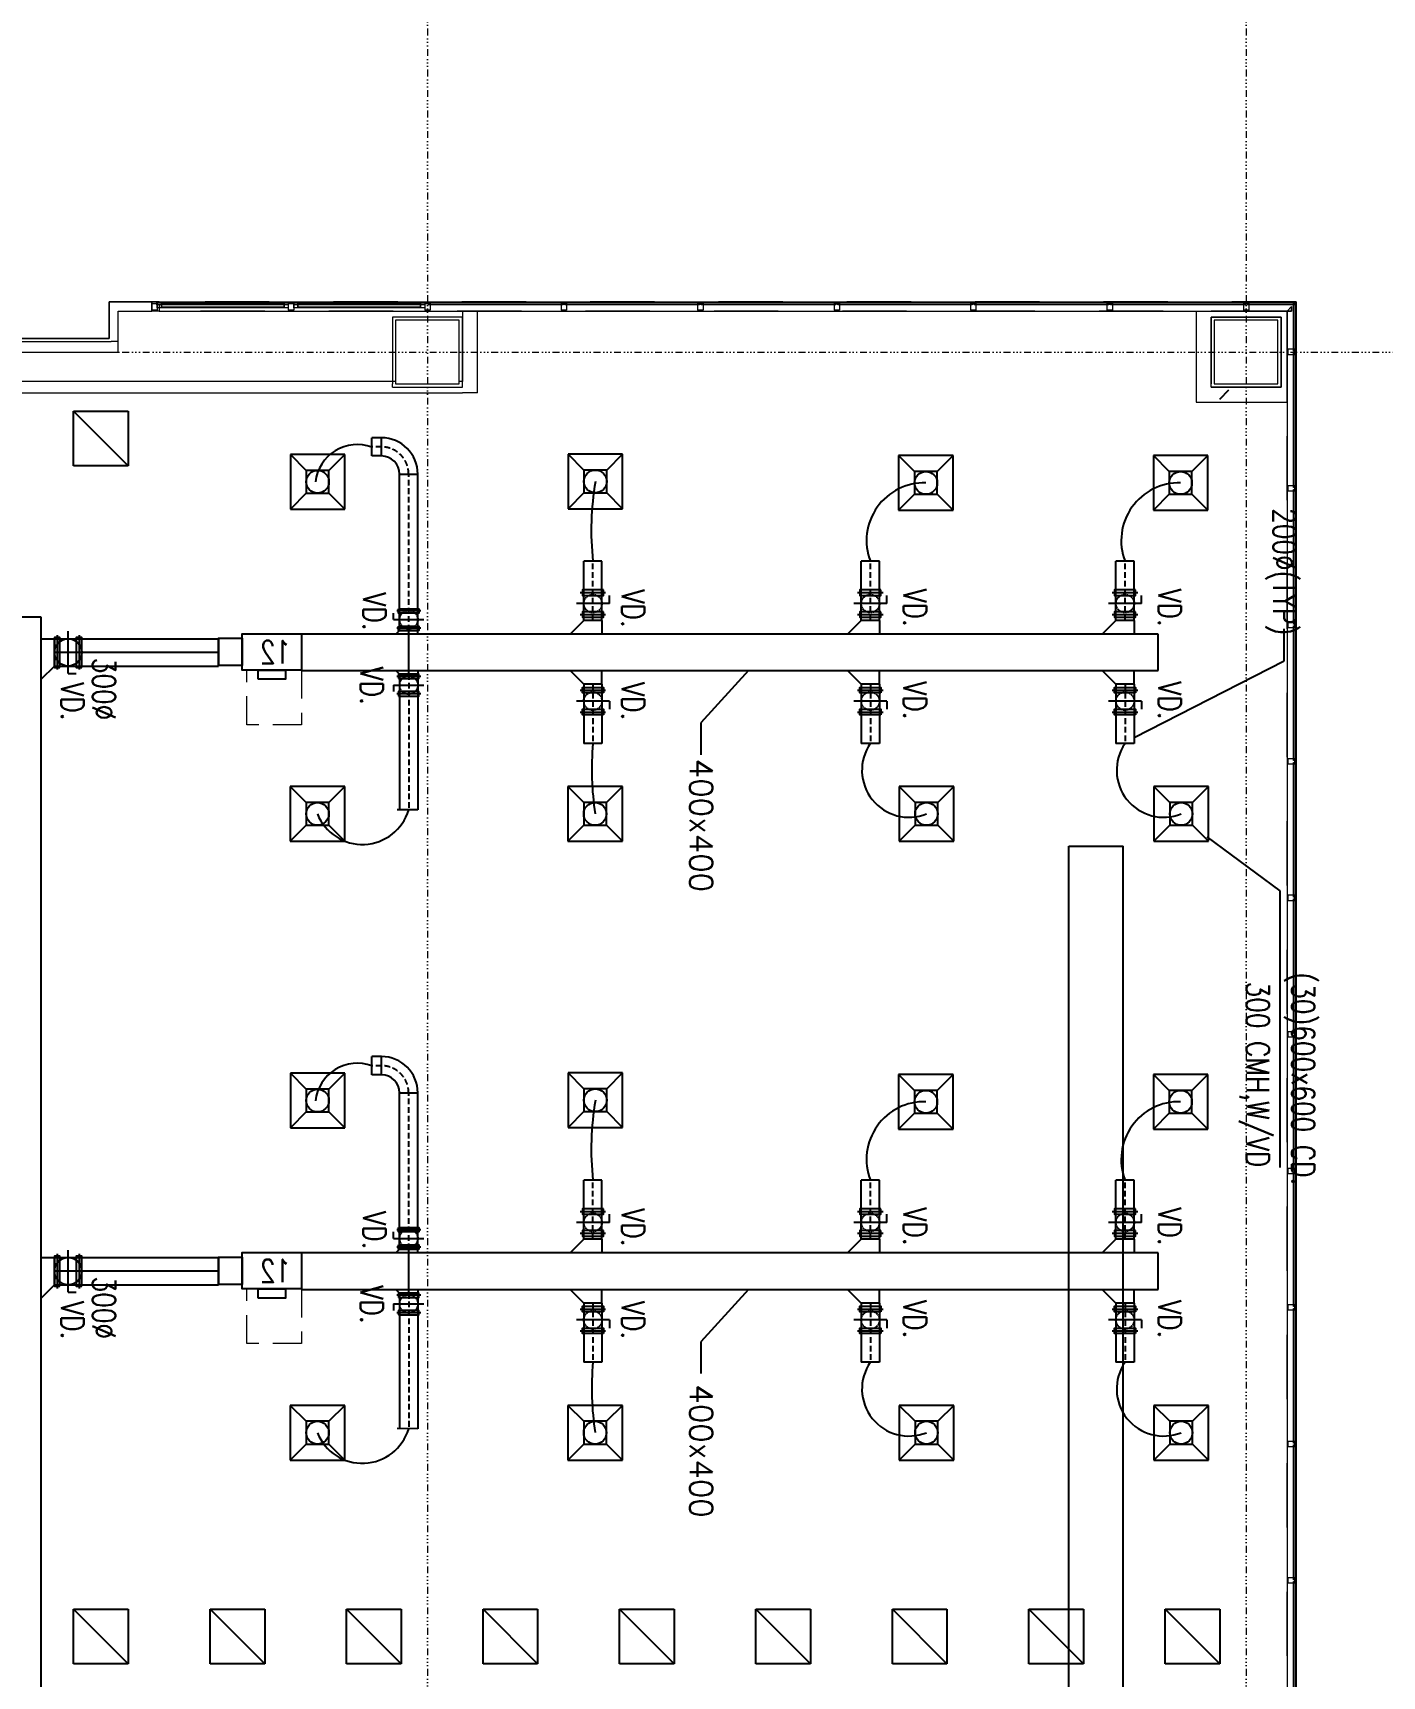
# Model space of a CAD drawing. Extents: x -32000 to 384674, y -29000 to 131250.
# Drawn here: x 248262 to 263095, y 75450 to 93507 of the extents above; entities that cross this region are included whole.
import ezdxf
from ezdxf.enums import TextEntityAlignment as Align

# ---------------------------------------------------------------- set-up
doc = ezdxf.new("R2010")
doc.units = 0
doc.header["$LTSCALE"] = 250
for name, pattern in [('H12PL3$0$JJP_三點線', [0.9, 0.3, -0.15, 0, -0.15, 0, -0.15, 0, -0.15]), ('H12PL3$0$TAI_虛線', [5.644, 2.822, -2.822]), ('XFM2D30-200K$0$20P1-XCM2Q30$0$HIDDEN2', [0.1875, 0.125, -0.0625]), ('XFM2D30-200K$0$HIDDEN', [0.375, 0.25, -0.125])]:
    doc.linetypes.add(name, pattern=pattern)
for name, color, linetype in [('AREA', 1, 'Continuous'), ('H12PL3$0$A-WALL-EX', 252, 'Continuous'), ('H12PL3$0$A-WALL-IN', 252, 'Continuous'), ('H12PL3$0$A-WINDOW', 252, 'Continuous'), ('H12PL3$0$Door', 252, 'Continuous'), ('H12PL3$0$S-COL', 252, 'Continuous'), ('H12PL3$0$S-GRID', 252, 'Continuous'), ('XFM2D30-200K$0$20P1-XCM2Q30$0$M-HVAC-EQPM', 22, 'Continuous'), ('XFM2D30-200K$0$M-DUCT-DAPR', 3, 'Continuous'), ('XFM2D30-200K$0$M-DUCT-DIFF', 3, 'Continuous'), ('XFM2D30-200K$0$M-DUCT-FLAN', 1, 'Continuous'), ('XFM2D30-200K$0$M-DUCT-FLAN-L', 3, 'Continuous'), ('XFM2D30-200K$0$M-DUCT-FLEX', 3, 'Continuous'), ('XFM2D30-200K$0$M-DUCT-TEXT', 4, 'Continuous'), ('XFM2D30-200K$0$M-DUCT-TEXT-Line', 3, 'Continuous'), ('XFM2D30-200K$0$M-EXH-DUCT', 200, 'Continuous'), ('XFM2D30-200K$0$M-HVAC-DUCT', 3, 'Continuous'), ('XFM2D30-200K$0$M-MAU-DUCT', 150, 'Continuous')]:
    doc.layers.add(name, color=color, linetype=linetype)
doc.styles.add('XFM2D30-200K$0$20P1-XCM2Q30$0$AA-TXT', font='simplex.shx', dxfattribs={"bigfont": 'china.shx'})
doc.styles.add('XFM2D30-200K$0$aa-txt', font='simplex.shx', dxfattribs={"bigfont": 'china.shx'})
doc.linetypes.add('XFM2D30-200K$0$BATTING', pattern='A,0.0001,-0.1,[134,ltypeshp.shx,S=0.1,R=0,X=-0.1,Y=0],-0.2,[134,ltypeshp.shx,S=0.1,R=180,X=0.1,Y=0],-0.1', length=0.4001)
doc.dimstyles.new('XFM2D30-200K$0$adim-100', dxfattribs={"dimscale": 100, "dimtxt": 0.25, "dimasz": 0.25, "dimexe": 0.1, "dimexo": 0.5, "dimgap": 0.15, "dimtad": 0, "dimdec": 4, "dimdsep": 46, "dimtxsty": 'XFM2D30-200K$0$aa-txt', "dimcen": 2.5, "dimclrd": 256, "dimclre": 256, "dimclrt": 256, "dimadec": 0, "dimazin": 0, "dimtfac": 1, "dimtdec": 4, "dimtmove": 0, "dimatfit": 3, "dimfxl": 1, "dimtolj": 1, "dimtzin": 0, "dimarcsym": 0})

# ---------------------------------------------------------------- blocks, each defined once
blk = doc.blocks.new('H12PL3')
at = {"layer": 'H12PL3$0$A-WALL-EX', "lineweight": 0}
for p, q in [((249570, 90550), (249570, 90450)), ((262150, 90550), (262050, 90550)), ((262150, 90550), (262150, 90450)), ((244100, 90115), (249100, 90115)), ((249100, 90115), (249123.33, 90115)), ((249100, 90115), (249123.33, 90115)), ((249200, 90115), (249123.33, 90115)), ((249200, 90115), (249123.33, 90115))]:
    blk.add_line(p, q, dxfattribs=at)
at = {"layer": 'H12PL3$0$A-WALL-EX', "lineweight": 0, "flags": 128}
for points in [[(249100, 90150), (249100, 90550)], [(249100, 90150), (249100, 90550)], [(249100, 90150), (249100, 90550)], [(249100, 90150), (249100, 90550)], [(249100, 90150), (249100, 90550)], [(249100, 90550), (262150, 90550)], [(249100, 90550), (262150, 90550)], [(249100, 90550), (249570, 90550)], [(249100, 90550), (249570, 90550)], [(249100, 90550), (249570, 90550)], [(249100, 90550), (249100, 90450)], [(249570, 90550), (249100, 90550)], [(262150, 30500), (262150, 90550)], [(262150, 30500), (262150, 90550)], [(249100, 90450), (249100, 90150)], [(249200, 90115), (249200, 90450)], [(249200, 90450), (249570, 90450)], [(244100, 90150), (249100, 90150)], [(244100, 90150), (249100, 90150)], [(244100, 90150), (249100, 90150)], [(244100, 90150), (249100, 90150)], [(244100, 90150), (249100, 90150)], [(249100, 90150), (244100, 90150)], [(249200, 90000), (249200, 90115)], [(244065, 90000), (249200, 90000)]]:
    blk.add_lwpolyline(points, dxfattribs=at)
at = {"layer": 'H12PL3$0$A-WALL-IN', "lineweight": 0, "flags": 128}
for points in [[(252215, 90385), (252215, 90350)], [(252950, 90385), (252215, 90385)], [(252215, 90350), (252215, 89650)], [(252985, 90385), (252950, 90385)], [(252985, 90450), (252985, 89677.74)], [(253150, 90450), (252985, 90450)], [(252985, 89650), (252985, 90385)], [(253150, 89552.74), (253150, 90450)], [(261050, 90450), (261215, 90450)], [(261050, 90450), (261050, 89450)], [(262050, 90450), (261215, 90450)], [(261215, 90385), (261985, 90385)], [(261215, 89615), (261215, 90385)], [(261215, 90385), (261215, 90350)], [(261950, 90385), (261215, 90385)], [(261215, 90350), (261215, 89650)], [(261985, 90385), (261950, 90385)], [(261985, 90385), (261985, 89615)], [(261985, 89650), (261985, 90385)], [(262050, 90450), (262050, 90385)], [(262050, 89615), (262050, 90385)], [(252250, 89677.74), (243950, 89677.74)], [(252215, 89615), (252215, 89650)], [(252215, 89615), (252985, 89615)], [(252985, 89677.74), (252950, 89677.74)], [(252985, 89615), (252985, 89650)], [(261215, 89615), (261215, 89650)], [(261985, 89615), (261215, 89615)], [(261215, 89615), (261985, 89615)], [(261985, 89615), (261985, 89650)], [(262050, 89450), (262050, 89615)], [(243300, 89552.74), (252985, 89552.74)], [(253150, 89552.74), (252985, 89552.74)], [(261050, 89450), (261215, 89450)], [(261215, 89450), (262050, 89450)]]:
    blk.add_lwpolyline(points, dxfattribs=at)
at = {"layer": 'H12PL3$0$A-WINDOW', "lineweight": 0}
for p, q in [((249650, 90550), (249570, 90550)), ((249570, 90550), (249570, 90450)), ((249570.79, 90530), (249570.79, 90460)), ((249630.79, 90530), (249570.79, 90530)), ((249620, 90540), (249620, 90520)), ((249650, 90540), (249620, 90540)), ((249650, 90520), (249620, 90520)), ((249630.79, 90530), (249630.79, 90460)), ((249650, 90550), (249650, 90540)), ((249650, 90520), (249650, 90450)), ((251070.59, 90530), (251070.59, 90460)), ((251130.59, 90530), (251070.59, 90530)), ((251130.59, 90530), (251130.59, 90460)), ((252570.59, 90530), (252570.59, 90460)), ((252630.59, 90530), (252570.59, 90530)), ((252630.59, 90530), (252630.59, 90460)), ((254070.49, 90530), (254070.49, 90460)), ((254130.49, 90530), (254070.49, 90530)), ((254130.49, 90530), (254130.49, 90460)), ((255630.39, 90530), (255570.39, 90530)), ((255570.39, 90530), (255570.39, 90460)), ((255630.39, 90530), (255630.39, 90460)), ((257070.3, 90530), (257070.3, 90460)), ((257130.3, 90530), (257070.3, 90530)), ((257130.3, 90530), (257130.3, 90460)), ((258570.2, 90530), (258570.2, 90460)), ((258630.2, 90530), (258570.2, 90530)), ((258630.2, 90530), (258630.2, 90460)), ((260070.1, 90530), (260070.1, 90460)), ((260130.1, 90530), (260070.1, 90530)), ((260130.1, 90530), (260130.1, 90460)), ((261630, 90530), (261570, 90530)), ((261570, 90530), (261570, 90460)), ((261630, 90530), (261630, 90460)), ((249650, 90450), (249570, 90450)), ((249630.79, 90460), (249570.79, 90460)), ((251130.59, 90460), (251070.59, 90460)), ((252630.59, 90460), (252570.59, 90460)), ((254130.49, 90460), (254070.49, 90460)), ((255630.39, 90460), (255570.39, 90460)), ((257130.3, 90460), (257070.3, 90460)), ((258630.2, 90460), (258570.2, 90460)), ((260130.1, 90460), (260070.1, 90460)), ((261630, 90460), (261570, 90460)), ((262130, 90030), (262060, 90030)), ((262060, 90030), (262060, 89970)), ((262130, 89970), (262060, 89970)), ((262130, 90030), (262130, 89970)), ((262060, 88530), (262060, 88470)), ((262130, 88530), (262060, 88530)), ((262130, 88530), (262130, 88470)), ((262130, 88470), (262060, 88470)), ((262060, 87030), (262060, 86970)), ((262130, 87030), (262060, 87030)), ((262130, 86970), (262060, 86970)), ((262130, 87030), (262130, 86970)), ((262060, 85530), (262060, 85470)), ((262130, 85530), (262060, 85530)), ((262130, 85470), (262060, 85470)), ((262130, 85530), (262130, 85470)), ((262060, 84030), (262060, 83970)), ((262130, 84030), (262060, 84030)), ((262130, 83970), (262060, 83970)), ((262130, 84030), (262130, 83970)), ((262060, 82530), (262060, 82470)), ((262130, 82530), (262060, 82530)), ((262130, 82530), (262130, 82470)), ((262130, 82470), (262060, 82470)), ((262060, 81030), (262060, 80970)), ((262130, 81030), (262060, 81030)), ((262130, 80970), (262060, 80970)), ((262130, 81030), (262130, 80970)), ((262060, 79530), (262060, 79470)), ((262130, 79530), (262060, 79530)), ((262130, 79470), (262060, 79470)), ((262130, 79530), (262130, 79470)), ((262060, 78030), (262060, 77970)), ((262130, 78030), (262060, 78030)), ((262130, 78030), (262130, 77970)), ((262130, 77970), (262060, 77970)), ((262060, 76530), (262060, 76470)), ((262130, 76530), (262060, 76530)), ((262130, 76470), (262060, 76470)), ((262130, 76530), (262130, 76470))]:
    blk.add_line(p, q, dxfattribs=at)
at = {"layer": 'H12PL3$0$A-WINDOW', "linetype": 'H12PL3$0$TAI_虛線', "lineweight": 0, "flags": 128}
for points in [[(262150, 90550), (262100, 90550), (261600, 90550), (260600, 90550), (260100.1, 90550), (259100, 90550), (258600.2, 90550), (257600, 90550), (257100.3, 90550), (256100, 90550), (255600.39, 90550), (254600, 90550), (254100.49, 90550), (253100, 90550), (252600.59, 90550), (251600, 90550), (251100.59, 90550), (250100, 90550), (249600.79, 90550), (249570, 90550)], [(249570, 90450), (249570, 90550)], [(262050, 90450), (262100, 90500)], [(262100, 90450), (262100, 90500)], [(262150, 30520), (262150, 31500), (262150, 33000), (262150, 34500), (262150, 36000), (262150, 37500), (262150, 39000), (262150, 40500), (262150, 42000), (262150, 43500), (262150, 45000), (262150, 46500), (262150, 48000), (262150, 49500), (262150, 51000), (262150, 52500), (262150, 54000), (262150, 55500), (262150, 57000), (262150, 58500), (262150, 60000), (262150, 61500), (262150, 63000), (262150, 64500), (262150, 66000), (262150, 67500), (262150, 69000), (262150, 70500), (262150, 72000), (262150, 73500), (262150, 75000), (262150, 76500), (262150, 78000), (262150, 79500), (262150, 81000), (262150, 82500), (262150, 84000), (262150, 85500), (262150, 87000), (262150, 88500), (262150, 90000), (262150, 90550)], [(262100, 90450), (262050, 90450), (261600, 90450), (260600, 90450), (260100.1, 90450), (259100, 90450), (258600.2, 90450), (257600, 90450), (257100.3, 90450), (256100, 90450), (255600.39, 90450), (254600, 90450), (254100.49, 90450), (253100, 90450), (252600.59, 90450), (251600, 90450), (251100.59, 90450), (250100, 90450), (249600.79, 90450), (249570, 90450)], [(262050, 30520), (262050, 31500), (262050, 33000), (262050, 34500), (262050, 36000), (262050, 37500), (262050, 39000), (262050, 40500), (262050, 42000), (262050, 43500), (262050, 45000), (262050, 46500), (262050, 48000), (262050, 49500), (262050, 51000), (262050, 52500), (262050, 54000), (262050, 55500), (262050, 57000), (262050, 58500), (262050, 60000), (262050, 61500), (262050, 63000), (262050, 64500), (262050, 66000), (262050, 67500), (262050, 69000), (262050, 70500), (262050, 72000), (262050, 73500), (262050, 75000), (262050, 76500), (262050, 78000), (262050, 79500), (262050, 81000), (262050, 82500), (262050, 84000), (262050, 85500), (262050, 87000), (262050, 88500), (262050, 90000), (262050, 90450)]]:
    blk.add_lwpolyline(points, dxfattribs=at)
at = {"layer": 'H12PL3$0$A-WINDOW', "lineweight": 0, "flags": 128}
for points in [[(249630.79, 90540), (249675.79, 90540), (249675.79, 90485), (249630.79, 90485)], [(249675.79, 90540), (251025.59, 90540), (251025.59, 90530.18), (249675.79, 90530.18)], [(249675.79, 90530.18), (251025.59, 90530.18), (251025.59, 90494.82), (249675.79, 90494.82)], [(249675.79, 90494.82), (251025.59, 90494.82), (251025.59, 90485), (249675.79, 90485)], [(251070.59, 90485), (251025.59, 90485), (251025.59, 90540), (251070.59, 90540)], [(251130.59, 90540), (251175.59, 90540), (251175.59, 90485), (251130.59, 90485)], [(251175.59, 90540), (252525.59, 90540), (252525.59, 90530.18), (251175.59, 90530.18)], [(251175.59, 90530.18), (252525.59, 90530.18), (252525.59, 90494.82), (251175.59, 90494.82)], [(251175.59, 90494.82), (252525.59, 90494.82), (252525.59, 90485), (251175.59, 90485)], [(252570.59, 90485), (252525.59, 90485), (252525.59, 90540), (252570.59, 90540)], [(254090.49, 90540), (254090.49, 90520), (252610.59, 90520), (252610.59, 90540)], [(255590.39, 90540), (255590.39, 90520), (254110.49, 90520), (254110.49, 90540)], [(257090.3, 90540), (257090.3, 90520), (255610.39, 90520), (255610.39, 90540)], [(258590.2, 90540), (258590.2, 90520), (257110.3, 90520), (257110.3, 90540)], [(260090.1, 90540), (260090.1, 90520), (258610.2, 90520), (258610.2, 90540)], [(261590, 90540), (261590, 90520), (260110.1, 90520), (260110.1, 90540)], [(262130, 90540), (262130, 90520), (261610, 90520), (261610, 90540)], [(262140, 90010), (262120, 90010), (262120, 90530), (262140, 90530)], [(262140, 88510), (262120, 88510), (262120, 89990), (262140, 89990)], [(262140, 87010), (262120, 87010), (262120, 88490), (262140, 88490)], [(262140, 85510), (262120, 85510), (262120, 86990), (262140, 86990)], [(262140, 84010), (262120, 84010), (262120, 85490), (262140, 85490)], [(262140, 82510), (262120, 82510), (262120, 83990), (262140, 83990)], [(262140, 81010), (262120, 81010), (262120, 82490), (262140, 82490)], [(262140, 79510), (262120, 79510), (262120, 80990), (262140, 80990)], [(262140, 78010), (262120, 78010), (262120, 79490), (262140, 79490)], [(262140, 76510), (262120, 76510), (262120, 77990), (262140, 77990)], [(262140, 75010), (262120, 75010), (262120, 76490), (262140, 76490)]]:
    blk.add_lwpolyline(points, close=True, dxfattribs=at)
for points in [[(249650, 90550), (250100, 90550), (251100.59, 90550), (251600, 90550), (252600.59, 90550), (253100, 90550), (254100.49, 90550), (254600, 90550), (255600.39, 90550), (256100, 90550), (257100.3, 90550), (257600, 90550), (258600.2, 90550), (259100, 90550), (260100.1, 90550), (260600, 90550), (261600, 90550), (262100, 90550), (262150, 90550)], [(262140, 90540), (262100, 90540), (261600, 90540), (260600, 90540), (260100.1, 90540), (259100, 90540), (258600.2, 90540), (257600, 90540), (257100.3, 90540), (256100, 90540), (255600.39, 90540), (254600, 90540), (254100.49, 90540), (253100, 90540), (252600.59, 90540), (251600, 90540), (251100.59, 90540), (250100, 90540), (249650, 90540)], [(251070.59, 90520), (250100, 90520), (249650, 90520)], [(252570.59, 90520), (251600, 90520), (251130.59, 90520)], [(254070.49, 90520), (253100, 90520), (252630.59, 90520)], [(255570.39, 90520), (254600, 90520), (254130.49, 90520)], [(257070.3, 90520), (256100, 90520), (255630.39, 90520)], [(258570.2, 90520), (257600, 90520), (257130.3, 90520)], [(260070.1, 90520), (259100, 90520), (258630.2, 90520)], [(261570, 90520), (260600, 90520), (260130.1, 90520)], [(262120, 90520), (262100, 90520), (261630, 90520)], [(262050, 90450), (262100, 90500)], [(262100, 90500), (262100, 90450)], [(262120, 90030), (262120, 90520)], [(262140, 75000), (262140, 76500), (262140, 78000), (262140, 79500), (262140, 81000), (262140, 82500), (262140, 84000), (262140, 85500), (262140, 87000), (262140, 88500), (262140, 90000), (262140, 90540)], [(262150, 90550), (262150, 90000), (262150, 88500), (262150, 87000), (262150, 85500), (262150, 84000), (262150, 82500), (262150, 81000), (262150, 79500), (262150, 78000), (262150, 76500), (262150, 75000)], [(249650, 90450), (250100, 90450), (251100.59, 90450), (251600, 90450), (252600.59, 90450), (253100, 90450), (254100.49, 90450), (254600, 90450), (255600.39, 90450), (256100, 90450), (257100.3, 90450), (257600, 90450), (258600.2, 90450), (259100, 90450), (260100.1, 90450), (260600, 90450), (261600, 90450), (262050, 90450), (262100, 90450)], [(262050, 90450), (262050, 90000), (262050, 88500), (262050, 87000), (262050, 85500), (262050, 84000), (262050, 82500), (262050, 81000), (262050, 79500), (262050, 78000), (262050, 76500), (262050, 75000)], [(262120, 88530), (262120, 89970)], [(262120, 87030), (262120, 88470)], [(262120, 85530), (262120, 86970)], [(262120, 84030), (262120, 85470)], [(262120, 82530), (262120, 83970)], [(262120, 81030), (262120, 82470)], [(262120, 79530), (262120, 80970)], [(262120, 78030), (262120, 79470)], [(262120, 76530), (262120, 77970)], [(262120, 75030), (262120, 76470)]]:
    blk.add_lwpolyline(points, dxfattribs=at)
at = {"layer": 'H12PL3$0$Door', "lineweight": 0}
for p, q in [((249570, 90550), (249570, 90450)), ((262150, 90550), (262050, 90550)), ((262150, 90550), (262150, 90450))]:
    blk.add_line(p, q, dxfattribs=at)
at = {"layer": 'H12PL3$0$S-COL', "lineweight": 0, "flags": 128}
for points in [[(252250, 89650), (252950, 89650), (252950, 90350), (252250, 90350)], [(261250, 89650), (261950, 89650), (261950, 90350), (261250, 90350)]]:
    blk.add_lwpolyline(points, close=True, dxfattribs=at)
at = {"layer": 'H12PL3$0$S-GRID', "linetype": 'H12PL3$0$JJP_三點線', "lineweight": 0}
for p, q in [((252600, 128250), (252600, -28000)), ((261600, 128250), (261600, -28000)), ((-29000, 90000), (289600, 90000))]:
    blk.add_line(p, q, dxfattribs=at)
blk = doc.blocks.new('XFM2D30-200K$0$20P1-XCM2Q30$0$VAV-12')
for points in [[(-91, -5), (-26, -5), (-26, 35), (-91, 35)], [(-26, 0), (0, 0), (0, 30), (-26, 30)], [(-43.5, -15), (-43.5, -5), (-73.5, -5), (-73.5, -15)]]:
    blk.add_lwpolyline(points, close=True)
at = {"linetype": 'XFM2D30-200K$0$20P1-XCM2Q30$0$HIDDEN2', "lineweight": 5}
blk.add_lwpolyline([(-31, -65), (-31, -5), (-91, -5), (-91, -65)], close=True, dxfattribs=at)
at = {"style": 'XFM2D30-200K$0$20P1-XCM2Q30$0$AA-TXT', "width": 0.8}
blk.add_text('12', height=25, dxfattribs=at).set_placement((-45.5, 14.9), align=Align.MIDDLE_RIGHT)
blk = doc.blocks.new('XFM2D30-200K$0$DC-290 3.2')
at = {"layer": 'XFM2D30-200K$0$M-DUCT-DIFF'}
for p, q in [((-30, 30), (-12.5, 12.5)), ((30, 30), (-30, 30)), ((-30, 30), (-30, -30)), ((12.5, 12.5), (30, 30)), ((30, -30), (30, 30)), ((12.5, 12.5), (-12.5, 12.5)), ((-12.5, 12.5), (-12.5, -12.5)), ((12.5, -12.5), (12.5, 12.5)), ((-30, -30), (-12.5, -12.5)), ((-12.5, -12.5), (12.5, -12.5)), ((12.5, -12.5), (30, -30)), ((-30, -30), (30, -30))]:
    blk.add_line(p, q, dxfattribs=at)
blk.add_circle((0, 0), 12.5, dxfattribs=at)
blk = doc.blocks.new('XFM2D30-200K$0$RG')
for p, q in [((1, 61), (-60, 0)), ((1, 61), (-60, 61)), ((-60, 61), (-60, 0)), ((1, 0), (1, 61)), ((-60, 0), (1, 0))]:
    blk.add_line(p, q)
blk = doc.blocks.new('XFM2D30-200K')
at = {"layer": 'XFM2D30-200K$0$M-DUCT-DAPR', "linetype": 'XFM2D30-200K$0$HIDDEN', "ltscale": 0.25}
for centre in [(254419, 87236, 0), (257469, 87236, 0), (260269, 87236, 0), (252394, 87060, 0), (252394, 86340, 0), (254419, 86164, 0), (257469, 86164, 0), (260269, 86164, 0), (254419, 80436, 0), (257469, 80436, 0), (260269, 80436, 0), (252394, 80260, 0), (252394, 79540, 0), (254419, 79364, 0), (257469, 79364, 0), (260269, 79364, 0)]:
    blk.add_circle(centre, 100, dxfattribs=at)
at = {"layer": 'XFM2D30-200K$0$M-DUCT-FLAN'}
for points in [[(254534, 87386), (254304, 87386), (254304, 87326), (254534, 87326)], [(257584, 87386), (257354, 87386), (257354, 87326), (257584, 87326)], [(260384, 87386), (260154, 87386), (260154, 87326), (260384, 87326)], [(254534, 87146), (254304, 87146), (254304, 87086), (254534, 87086)], [(257584, 87146), (257354, 87146), (257354, 87086), (257584, 87086)], [(260384, 87146), (260154, 87146), (260154, 87086), (260384, 87086)], [(254534, 86254), (254304, 86254), (254304, 86314), (254534, 86314)], [(257584, 86254), (257354, 86254), (257354, 86314), (257584, 86314)], [(260384, 86254), (260154, 86254), (260154, 86314), (260384, 86314)], [(254534, 86014), (254304, 86014), (254304, 86074), (254534, 86074)], [(257584, 86014), (257354, 86014), (257354, 86074), (257584, 86074)], [(260384, 86014), (260154, 86014), (260154, 86074), (260384, 86074)], [(254534, 80586), (254304, 80586), (254304, 80526), (254534, 80526)], [(257584, 80586), (257354, 80586), (257354, 80526), (257584, 80526)], [(260384, 80586), (260154, 80586), (260154, 80526), (260384, 80526)], [(254534, 80346), (254304, 80346), (254304, 80286), (254534, 80286)], [(257584, 80346), (257354, 80346), (257354, 80286), (257584, 80286)], [(260384, 80346), (260154, 80346), (260154, 80286), (260384, 80286)], [(254534, 79454), (254304, 79454), (254304, 79514), (254534, 79514)], [(257584, 79454), (257354, 79454), (257354, 79514), (257584, 79514)], [(260384, 79454), (260154, 79454), (260154, 79514), (260384, 79514)], [(254534, 79214), (254304, 79214), (254304, 79274), (254534, 79274)], [(257584, 79214), (257354, 79214), (257354, 79274), (257584, 79274)], [(260384, 79214), (260154, 79214), (260154, 79274), (260384, 79274)]]:
    blk.add_lwpolyline(points, close=True, dxfattribs=at)
at = {"layer": 'XFM2D30-200K$0$M-DUCT-FLAN', "elevation": 0}
for points in [[(252282, 87180), (252506, 87180), (252506, 87132), (252282, 87132)], [(248560, 86535), (248560, 86865), (248500, 86865), (248500, 86535)], [(248800, 86535), (248800, 86865), (248740, 86865), (248740, 86535)], [(252282, 86988), (252506, 86988), (252506, 86940), (252282, 86940)], [(252282, 86412), (252506, 86412), (252506, 86460), (252282, 86460)], [(252282, 86220), (252506, 86220), (252506, 86268), (252282, 86268)], [(252282, 80380), (252506, 80380), (252506, 80332), (252282, 80332)], [(252282, 80188), (252506, 80188), (252506, 80140), (252282, 80140)], [(248560, 79735), (248560, 80065), (248500, 80065), (248500, 79735)], [(248800, 79735), (248800, 80065), (248740, 80065), (248740, 79735)], [(252282, 79612), (252506, 79612), (252506, 79660), (252282, 79660)], [(252282, 79420), (252506, 79420), (252506, 79468), (252282, 79468)]]:
    blk.add_lwpolyline(points, close=True, dxfattribs=at)
at = {"layer": 'XFM2D30-200K$0$M-DUCT-FLAN-L'}
for p, q in [((254601, 87236), (254237, 87236)), ((254601, 87236), (254237, 87236)), ((254279, 87356), (254559, 87356)), ((254601, 87236), (254601, 87326)), ((254601, 87236), (254601, 87326)), ((257651, 87236), (257287, 87236)), ((257651, 87236), (257287, 87236)), ((257329, 87356), (257609, 87356)), ((257651, 87236), (257651, 87326)), ((257651, 87236), (257651, 87326)), ((260451, 87236), (260087, 87236)), ((260451, 87236), (260087, 87236)), ((260129, 87356), (260409, 87356)), ((260451, 87236), (260451, 87326)), ((260451, 87236), (260451, 87326)), ((252228, 87060, 0), (252228, 87132, 0)), ((252228, 87060, 0), (252228, 87132, 0)), ((252228, 87060, 0), (252560, 87060, 0)), ((252228, 87060, 0), (252560, 87060, 0)), ((252526, 87156, 0), (252262, 87156, 0)), ((254279, 87116), (254559, 87116)), ((257329, 87116), (257609, 87116)), ((260129, 87116), (260409, 87116)), ((248530, 86890, 0), (248530, 86510, 0)), ((248650, 86468, 0), (248650, 86932, 0)), ((248770, 86890, 0), (248770, 86510, 0)), ((252526, 86964, 0), (252262, 86964, 0)), ((248650, 86468, 0), (248740, 86468, 0)), ((252228, 86340, 0), (252560, 86340, 0)), ((252228, 86340, 0), (252228, 86268, 0)), ((252228, 86340, 0), (252560, 86340, 0)), ((252228, 86340, 0), (252228, 86268, 0)), ((252526, 86436, 0), (252262, 86436, 0)), ((252526, 86244, 0), (252262, 86244, 0)), ((254601, 86164), (254237, 86164)), ((254601, 86164), (254237, 86164)), ((254279, 86284), (254559, 86284)), ((254601, 86164), (254601, 86074)), ((254601, 86164), (254601, 86074)), ((257651, 86164), (257287, 86164)), ((257651, 86164), (257287, 86164)), ((257329, 86284), (257609, 86284)), ((257651, 86164), (257651, 86074)), ((257651, 86164), (257651, 86074)), ((260451, 86164), (260087, 86164)), ((260451, 86164), (260087, 86164)), ((260129, 86284), (260409, 86284)), ((260451, 86164), (260451, 86074)), ((260451, 86164), (260451, 86074)), ((254279, 86044), (254559, 86044)), ((257329, 86044), (257609, 86044)), ((260129, 86044), (260409, 86044)), ((254279, 80556), (254559, 80556)), ((257329, 80556), (257609, 80556)), ((260129, 80556), (260409, 80556)), ((252526, 80356, 0), (252262, 80356, 0)), ((254601, 80436), (254237, 80436)), ((254601, 80436), (254237, 80436)), ((254601, 80436), (254601, 80526)), ((254601, 80436), (254601, 80526)), ((257651, 80436), (257287, 80436)), ((257651, 80436), (257287, 80436)), ((257651, 80436), (257651, 80526)), ((257651, 80436), (257651, 80526)), ((260451, 80436), (260087, 80436)), ((260451, 80436), (260087, 80436)), ((260451, 80436), (260451, 80526)), ((260451, 80436), (260451, 80526)), ((252228, 80260, 0), (252228, 80332, 0)), ((252228, 80260, 0), (252228, 80332, 0)), ((252228, 80260, 0), (252560, 80260, 0)), ((252228, 80260, 0), (252560, 80260, 0)), ((254279, 80316), (254559, 80316)), ((257329, 80316), (257609, 80316)), ((260129, 80316), (260409, 80316)), ((248530, 80090, 0), (248530, 79710, 0)), ((248650, 79668, 0), (248650, 80132, 0)), ((248770, 80090, 0), (248770, 79710, 0)), ((252526, 80164, 0), (252262, 80164, 0)), ((248650, 79668, 0), (248740, 79668, 0)), ((252526, 79636, 0), (252262, 79636, 0)), ((252228, 79540, 0), (252560, 79540, 0)), ((252228, 79540, 0), (252228, 79468, 0)), ((252228, 79540, 0), (252560, 79540, 0)), ((252228, 79540, 0), (252228, 79468, 0)), ((254279, 79484), (254559, 79484)), ((257329, 79484), (257609, 79484)), ((260129, 79484), (260409, 79484)), ((252526, 79444, 0), (252262, 79444, 0)), ((254601, 79364), (254237, 79364)), ((254601, 79364), (254237, 79364)), ((254601, 79364), (254601, 79274)), ((254601, 79364), (254601, 79274)), ((257651, 79364), (257287, 79364)), ((257651, 79364), (257287, 79364)), ((257651, 79364), (257651, 79274)), ((257651, 79364), (257651, 79274)), ((260451, 79364), (260087, 79364)), ((260451, 79364), (260087, 79364)), ((260451, 79364), (260451, 79274)), ((260451, 79364), (260451, 79274)), ((254279, 79244), (254559, 79244)), ((257329, 79244), (257609, 79244)), ((260129, 79244), (260409, 79244))]:
    blk.add_line(p, q, dxfattribs=at)
at = {"layer": 'XFM2D30-200K$0$M-DUCT-FLEX', "linetype": 'XFM2D30-200K$0$BATTING', "ltscale": 0.15}
for centre, radius, start, end in [((251829, 88521, 0), 463, 69.8194, 173.6543), ((257606, 88041, 0), 3205, 170.3672, 186.0973), ((258061, 87928, 0), 634, 88.2983, 201.0451), ((260861, 87928, 0), 634, 88.2983, 201.0451), ((257634, 85411, 0), 3227, 174.8707, 188.6461), ((257894, 85405, 0), 517, 145.3113, 291.802), ((260694, 85405, 0), 517, 145.3113, 291.802), ((251885, 85120, 0), 531, 201.526, 343.439), ((251829, 81721, 0), 463, 69.8194, 173.6543), ((257606, 81241, 0), 3205, 170.3672, 186.0973), ((258061, 81128, 0), 634, 88.2983, 201.0451), ((260861, 81128, 0), 634, 88.2983, 201.0451), ((257634, 78611, 0), 3227, 174.8707, 188.6461), ((257894, 78605, 0), 517, 145.3113, 291.802), ((260694, 78605, 0), 517, 145.3113, 291.802), ((251885, 78320, 0), 531, 201.526, 343.439)]:
    blk.add_arc(centre, radius, start, end, dxfattribs=at)
at = {"layer": 'XFM2D30-200K$0$M-EXH-DUCT'}
for p, q in [((261408, 89580, 0), (261308, 89480, 0)), ((252394, 86450, 0), (252394, 86950, 0)), ((252394, 79650, 0), (252394, 80150, 0))]:
    blk.add_line(p, q, dxfattribs=at)
at = {"layer": 'XFM2D30-200K$0$M-HVAC-DUCT'}
for p, q in [((252094, 89058, 0), (251989, 89058, 0)), ((251989, 88858, 0), (251989, 89058, 0)), ((252094, 88858, 0), (252094, 89058, 0)), ((252094, 88858, 0), (251989, 88858, 0)), ((252294, 86940, 0), (252294, 88658, 0)), ((252294, 88658, 0), (252494, 88658, 0)), ((252494, 86900, 0), (252494, 88658, 0)), ((254319, 87050, 0), (254319, 87701)), ((254519, 87701, 0), (254319, 87701)), ((254519, 87050, 0), (254519, 87701, 0)), ((257369, 87050, 0), (257369, 87701)), ((257569, 87701, 0), (257369, 87701)), ((257569, 87050, 0), (257569, 87701, 0)), ((260169, 87050, 0), (260169, 87701)), ((260369, 87701, 0), (260169, 87701)), ((260369, 87050, 0), (260369, 87701, 0)), ((247750, 87091), (248350, 87091)), ((248350, 87091), (248350, 64800)), ((254319, 87050, 0), (254169, 86900, 0)), ((254519, 87050, 0), (254319, 87050)), ((254519, 87050), (254519, 86900)), ((257369, 87050, 0), (257219, 86900, 0)), ((257569, 87050, 0), (257369, 87050)), ((257569, 87050), (257569, 86900)), ((260169, 87050, 0), (260019, 86900, 0)), ((260369, 87050, 0), (260169, 87050)), ((260369, 87050), (260369, 86900)), ((260632, 86900), (251214, 86900, 0)), ((252294, 86940, 0), (252254, 86900, 0)), ((252294, 86940, 0), (252254, 86900, 0)), ((252294, 86940, 0), (252494, 86940, 0)), ((252294, 86940, 0), (252494, 86940, 0)), ((260632, 86500), (260632, 86900)), ((248350, 86850), (250304, 86850, 0)), ((248500, 86550, 0), (248500, 86850, 0)), ((248500, 86550, 0), (248500, 86850, 0)), ((250304, 86700, 0), (248500, 86700, 0)), ((248550, 86850, 0), (250304, 86850, 0)), ((250304, 86550, 0), (250304, 86850, 0)), ((250304, 86850, 0), (250304, 86550, 0)), ((250304, 86850, 0), (250304, 86550, 0)), ((248500, 86550, 0), (248350, 86400, 0)), ((248500, 86550, 0), (248350, 86400, 0)), ((248500, 86550, 0), (250304, 86550, 0)), ((248700, 86550, 0), (250304, 86550, 0)), ((251214, 86500, 0), (260632, 86500, 0)), ((252294, 86460, 0), (252254, 86500, 0)), ((252294, 86460, 0), (252254, 86500, 0)), ((252494, 86500, 0), (252494, 84969, 0)), ((254319, 86350, 0), (254169, 86500, 0)), ((254519, 86350), (254519, 86500)), ((257369, 86350, 0), (257219, 86500, 0)), ((257569, 86350), (257569, 86500)), ((260169, 86350, 0), (260019, 86500, 0)), ((260369, 86350), (260369, 86500)), ((252294, 86460, 0), (252294, 84969, 0)), ((252294, 86460, 0), (252494, 86460, 0)), ((252294, 86460, 0), (252494, 86460, 0)), ((254319, 86350, 0), (254319, 85699)), ((254519, 86350, 0), (254319, 86350)), ((254519, 86350, 0), (254519, 85699, 0)), ((257369, 86350, 0), (257369, 85699)), ((257569, 86350, 0), (257369, 86350)), ((257569, 86350, 0), (257569, 85699, 0)), ((260169, 86350, 0), (260169, 85699)), ((260369, 86350, 0), (260169, 86350)), ((260369, 86350, 0), (260369, 85699, 0)), ((254519, 85699, 0), (254319, 85699)), ((257569, 85699, 0), (257369, 85699)), ((260369, 85699, 0), (260169, 85699)), ((252494, 84969, 0), (252269, 84971)), ((252094, 82258, 0), (251989, 82258, 0)), ((251989, 82058, 0), (251989, 82258, 0)), ((252094, 82058, 0), (252094, 82258, 0)), ((252094, 82058, 0), (251989, 82058, 0)), ((252294, 80140, 0), (252294, 81858, 0)), ((252294, 81858, 0), (252494, 81858, 0)), ((252494, 80100, 0), (252494, 81858, 0)), ((254319, 80250, 0), (254319, 80901)), ((254519, 80901, 0), (254319, 80901)), ((254519, 80250, 0), (254519, 80901, 0)), ((257369, 80250, 0), (257369, 80901)), ((257569, 80901, 0), (257369, 80901)), ((257569, 80250, 0), (257569, 80901, 0)), ((260169, 80250, 0), (260169, 80901)), ((260369, 80901, 0), (260169, 80901)), ((260369, 80250, 0), (260369, 80901, 0)), ((254319, 80250, 0), (254169, 80100, 0)), ((254519, 80250, 0), (254319, 80250)), ((254519, 80250), (254519, 80100)), ((257369, 80250, 0), (257219, 80100, 0)), ((257569, 80250, 0), (257369, 80250)), ((257569, 80250), (257569, 80100)), ((260169, 80250, 0), (260019, 80100, 0)), ((260369, 80250, 0), (260169, 80250)), ((260369, 80250), (260369, 80100)), ((248350, 80050), (250304, 80050, 0)), ((248500, 79750, 0), (248500, 80050, 0)), ((248500, 79750, 0), (248500, 80050, 0)), ((248550, 80050, 0), (250304, 80050, 0)), ((250304, 79750, 0), (250304, 80050, 0)), ((250304, 80050, 0), (250304, 79750, 0)), ((250304, 80050, 0), (250304, 79750, 0)), ((260632, 80100), (251214, 80100, 0)), ((252294, 80140, 0), (252254, 80100, 0)), ((252294, 80140, 0), (252254, 80100, 0)), ((252294, 80140, 0), (252494, 80140, 0)), ((252294, 80140, 0), (252494, 80140, 0)), ((260632, 79700), (260632, 80100)), ((250304, 79900, 0), (248500, 79900, 0)), ((248500, 79750, 0), (248350, 79600, 0)), ((248500, 79750, 0), (248350, 79600, 0)), ((248500, 79750, 0), (250304, 79750, 0)), ((248700, 79750, 0), (250304, 79750, 0)), ((251214, 79700, 0), (260632, 79700, 0)), ((252294, 79660, 0), (252254, 79700, 0)), ((252294, 79660, 0), (252254, 79700, 0)), ((252294, 79660, 0), (252294, 78169, 0)), ((252294, 79660, 0), (252494, 79660, 0)), ((252294, 79660, 0), (252494, 79660, 0)), ((252494, 79700, 0), (252494, 78169, 0)), ((254319, 79550, 0), (254169, 79700, 0)), ((254519, 79550), (254519, 79700)), ((257369, 79550, 0), (257219, 79700, 0)), ((257569, 79550), (257569, 79700)), ((260169, 79550, 0), (260019, 79700, 0)), ((260369, 79550), (260369, 79700)), ((254319, 79550, 0), (254319, 78899)), ((254519, 79550, 0), (254319, 79550)), ((254519, 79550, 0), (254519, 78899, 0)), ((257369, 79550, 0), (257369, 78899)), ((257569, 79550, 0), (257369, 79550)), ((257569, 79550, 0), (257569, 78899, 0)), ((260169, 79550, 0), (260169, 78899)), ((260369, 79550, 0), (260169, 79550)), ((260369, 79550, 0), (260369, 78899, 0)), ((254519, 78899, 0), (254319, 78899)), ((257569, 78899, 0), (257369, 78899)), ((260369, 78899, 0), (260169, 78899)), ((252494, 78169, 0), (252269, 78171))]:
    blk.add_line(p, q, dxfattribs=at)
at = {"layer": 'XFM2D30-200K$0$M-HVAC-DUCT', "linetype": 'XFM2D30-200K$0$HIDDEN'}
for p, q in [((252094, 88958, 0), (251989, 88958, 0)), ((252394, 86940, 0), (252394, 88658, 0)), ((254419, 87050, 0), (254419, 87701)), ((257469, 87050, 0), (257469, 87701)), ((260269, 87050, 0), (260269, 87701)), ((252394, 86460, 0), (252394, 84969, 0)), ((254419, 86350, 0), (254419, 85699)), ((257469, 86350, 0), (257469, 85699)), ((260269, 86350, 0), (260269, 85699)), ((252094, 82158, 0), (251989, 82158, 0)), ((252394, 80140, 0), (252394, 81858, 0)), ((254419, 80250, 0), (254419, 80901)), ((257469, 80250, 0), (257469, 80901)), ((260269, 80250, 0), (260269, 80901)), ((252394, 79660, 0), (252394, 78169, 0)), ((254419, 79550, 0), (254419, 78899)), ((257469, 79550, 0), (257469, 78899)), ((260269, 79550, 0), (260269, 78899))]:
    blk.add_line(p, q, dxfattribs=at)
at = {"layer": 'XFM2D30-200K$0$M-HVAC-DUCT'}
for centre in [(248650, 86700, 0), (248650, 79900, 0)]:
    blk.add_circle(centre, 150, dxfattribs=at)
for centre, radius in [((252094, 88658, 0), 400), ((252094, 88658, 0), 200), ((252094, 81858, 0), 400), ((252094, 81858, 0), 200)]:
    blk.add_arc(centre, radius, 0, 90, dxfattribs=at)
at = {"layer": 'XFM2D30-200K$0$M-HVAC-DUCT', "linetype": 'XFM2D30-200K$0$HIDDEN'}
for centre in [(252094, 88658, 0), (252094, 81858, 0)]:
    blk.add_arc(centre, 300, 0, 90, dxfattribs=at)
at = {"layer": 'XFM2D30-200K$0$M-MAU-DUCT', "ltscale": 5}
for p, q in [((259650, 35845), (259650, 84571)), ((260250, 35245), (260250, 84571))]:
    blk.add_line(p, q, dxfattribs=at)
at = {"layer": 'XFM2D30-200K$0$M-MAU-DUCT'}
blk.add_line((259650, 84571), (260250, 84571), dxfattribs=at)
at = {"layer": 'XFM2D30-200K$0$20P1-XCM2Q30$0$M-HVAC-EQPM', "xscale": -10, "yscale": 10, "zscale": 10}
for p in [(250304, 86555, 0), (250304, 79755, 0)]:
    blk.add_blockref('XFM2D30-200K$0$20P1-XCM2Q30$0$VAV-12', p, dxfattribs=at)
at = {"layer": 'XFM2D30-200K$0$M-DUCT-DIFF', "xscale": -9.842519685043953, "yscale": 9.842519685043953, "zscale": 9.842519685043953}
for p in [(248721, 88751, 0), (248721, 75587, 0), (250221, 75587, 0), (251721, 75587, 0), (253221, 75587, 0), (254721, 75587, 0), (256221, 75587, 0), (257721, 75587, 0), (259221, 75587, 0), (260721, 75587, 0)]:
    blk.add_blockref('XFM2D30-200K$0$RG', p, dxfattribs=at)
at = {"layer": 'XFM2D30-200K$0$M-DUCT-DIFF', "xscale": 10, "yscale": 10, "zscale": 10, "rotation": 180}
for p in [(251393, 88575), (254446, 88578), (258080, 88562), (260880, 88562), (251392, 84925), (254443, 84925), (258086, 84925), (260886, 84925), (251393, 81775), (254446, 81778), (258080, 81762), (260880, 81762), (251392, 78125), (254443, 78125), (258086, 78125), (260886, 78125)]:
    blk.add_blockref('XFM2D30-200K$0$DC-290 3.2', p, dxfattribs=at)
at = {"layer": 'XFM2D30-200K$0$M-DUCT-TEXT', "style": 'XFM2D30-200K$0$aa-txt', "width": 0.8}
blk.add_text('200∅(TYP)', height=250, rotation=270, dxfattribs=at).set_placement((261898, 88284, 0))
for p in [(252017, 87149, 0), (254861, 87181, 0), (257960, 87191, 0), (260760, 87191, 0), (251990, 86333, 0), (248699, 86161), (254861, 86163, 0), (257960, 86172, 0), (260760, 86172, 0), (252017, 80349, 0), (254861, 80381, 0), (257960, 80391, 0), (260760, 80391, 0), (251990, 79533, 0), (248699, 79361), (254861, 79363, 0), (257960, 79372, 0), (260760, 79372, 0)]:
    blk.add_text('VD.', height=250, rotation=270, dxfattribs=at).set_placement(p, align=Align.MIDDLE)
for p in [(249045, 85954, 0), (249045, 79154, 0)]:
    blk.add_text('300%%C', height=250, rotation=270, dxfattribs=at).set_placement(p, align=Align.MIDDLE_RIGHT)
at = {"layer": 'XFM2D30-200K$0$M-DUCT-TEXT', "style": 'XFM2D30-200K$0$aa-txt'}
for p in [(255484, 85532), (255484, 78657)]:
    blk.add_text('400x400', height=250, rotation=270, dxfattribs=at).set_placement(p)
at = {"layer": 'XFM2D30-200K$0$M-DUCT-TEXT', "style": 'XFM2D30-200K$0$aa-txt', "width": 0.8}
for s, p in [('(30)600x600 CD.', (262228, 83184, 0)), ('300 CMH,W/VD', (261728, 83081, 0))]:
    blk.add_text(s, height=250, rotation=270, dxfattribs=at).set_placement(p, align=Align.MIDDLE_LEFT)
at = {"layer": 'XFM2D30-200K$0$M-DUCT-TEXT-Line'}
blk.add_leader([(260369, 85763), (262020, 86606), (262020, 86958)], dimstyle='XFM2D30-200K$0$adim-100', dxfattribs=at)
for points in [[(256130, 86500), (255606, 85925), (255606, 85575)], [(261169, 84671), (261970, 84078), (261970, 81041)], [(256130, 79700), (255606, 79125), (255606, 78775)]]:
    blk.add_leader(points, dimstyle='XFM2D30-200K$0$adim-100', override={"dimclrd": 256}, dxfattribs=at)

msp = doc.modelspace()

# ---------------------------------------------------------------- block references
msp.add_blockref('H12PL3', (0, 0))
at = {"layer": 'AREA'}
msp.add_blockref('XFM2D30-200K', (0, 0), dxfattribs=at)

doc.saveas('drawing.dxf')
